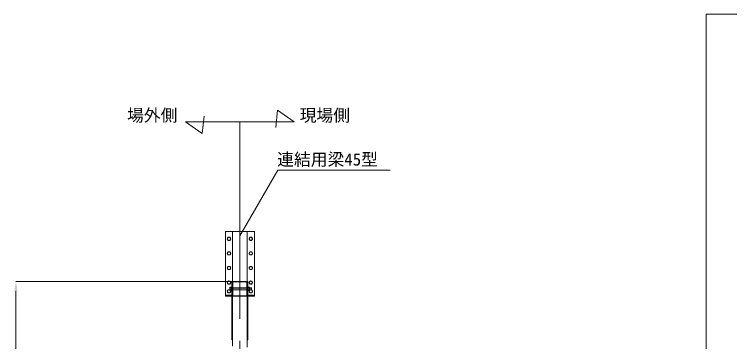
# Model space of a CAD drawing. Units: millimetres, scale not verified. Extents: x -35488 to -11338, y -17325 to 17325.
# Drawn here: x -19255 to -14350, y -9445 to -7201 of the extents above; entities that cross this region are included whole.
import ezdxf
from ezdxf.enums import TextEntityAlignment as Align

# ---------------------------------------------------------------- set-up
doc = ezdxf.new("R2010")
doc.units = ezdxf.units.MM
doc.header["$LTSCALE"] = 150
doc.linetypes.add('CHAIN2', pattern=[12, 9, -1, 1, -1])
for name, color, linetype, lineweight in [('0-6_ﾎﾞﾙﾄ類', 2, 'Continuous', 18), ('0-A_図面枠', 7, 'Continuous', 18), ('0-B_寸法', 3, 'Continuous', 18), ('1-4_通芯', 1, 'CHAIN2', 18), ('1-8_標準柱', 7, 'Continuous', 18), ('1-9_文字', 7, 'Continuous', 18), ('1-B_連結用梁45', 7, 'Continuous', 18)]:
    doc.layers.add(name, color=color, linetype=linetype, lineweight=lineweight)
doc.styles.add('ＭＳ ゴシック', font='')
doc.styles.get('ＭＳ ゴシック').set_extended_font_data('MS Gothic')

msp = doc.modelspace()

# ---------------------------------------------------------------- linework, layer by layer
at = {"layer": '0-6_ﾎﾞﾙﾄ類'}
for p, q in [((-17776.9, -9072.5), (-17775.3, -9070.9)), ((-17776.9, -9072.5), (-17776.9, -9093.5)), ((-17642.3, -9072.2), (-17643.9, -9070.6)), ((-17642.3, -9072.2), (-17642.3, -9093.2)), ((-17776.9, -9093.5), (-17775.3, -9095.1)), ((-17775.3, -9076.9), (-17767.9, -9076.9)), ((-17775.3, -9089.1), (-17767.9, -9089.1)), ((-17767.9, -9083), (-17764.9, -9082.2)), ((-17767.9, -9083.8), (-17764.9, -9083)), ((-17755.8, -9076), (-17660.4, -9076)), ((-17755.8, -9077.2), (-17660.4, -9077.2)), ((-17755.8, -9088.8), (-17660.4, -9088.8)), ((-17755.8, -9090), (-17660.4, -9090)), ((-17643.9, -9076.6), (-17651.3, -9076.6)), ((-17643.9, -9088.7), (-17651.3, -9088.7)), ((-17642.3, -9093.2), (-17643.9, -9094.8)), ((-17642.3, -9076), (-17629.9, -9076)), ((-17642.3, -9077.2), (-17628.7, -9077.2)), ((-17642.3, -9088.8), (-17628.7, -9088.8)), ((-17642.3, -9090), (-17629.9, -9090)), ((-17629.9, -9076), (-17629.9, -9090)), ((-17629.9, -9076), (-17627.9, -9078)), ((-17629.9, -9090), (-17627.9, -9088)), ((-17627.9, -9078), (-17627.9, -9088))]:
    msp.add_line(p, q, dxfattribs=at)
for points in [[(-17789.2, -8729.5), (-17795.2, -8740), (-17789.2, -8750.5), (-17777.1, -8750.5), (-17771, -8740), (-17777.1, -8729.5)], [(-17639.2, -8729.5), (-17645.2, -8740), (-17639.2, -8750.5), (-17627.1, -8750.5), (-17621, -8740), (-17627.1, -8729.5)], [(-17789.2, -8829.5), (-17795.2, -8840), (-17789.2, -8850.5), (-17777.1, -8850.5), (-17771, -8840), (-17777.1, -8829.5)], [(-17639.2, -8829.5), (-17645.2, -8840), (-17639.2, -8850.5), (-17627.1, -8850.5), (-17621, -8840), (-17627.1, -8829.5)], [(-17789.2, -8929.5), (-17795.2, -8940), (-17789.2, -8950.5), (-17777.1, -8950.5), (-17771, -8940), (-17777.1, -8929.5)], [(-17639.2, -8929.5), (-17645.2, -8940), (-17639.2, -8950.5), (-17627.1, -8950.5), (-17621, -8940), (-17627.1, -8929.5)], [(-17789.2, -9029.5), (-17795.2, -9040), (-17789.2, -9050.5), (-17777.1, -9050.5), (-17771, -9040), (-17777.1, -9029.5)], [(-17764.9, -9094.4), (-17764.9, -9071.7), (-17767.9, -9071.7), (-17767.9, -9094.4)], [(-17764.9, -9094), (-17764.9, -9072), (-17762.6, -9072), (-17762.6, -9094)], [(-17651.3, -9071.7), (-17651.3, -9093.7), (-17653.6, -9093.7), (-17653.6, -9071.7)], [(-17639.2, -9029.5), (-17645.2, -9040), (-17639.2, -9050.5), (-17627.1, -9050.5), (-17621, -9040), (-17627.1, -9029.5)]]:
    msp.add_lwpolyline(points, close=True, dxfattribs=at)
for points in [[(-17775.3, -9095.1), (-17767.9, -9095.1), (-17767.9, -9070.9), (-17775.3, -9070.9)], [(-17643.9, -9094.8), (-17651.3, -9094.8), (-17651.3, -9070.6), (-17643.9, -9070.6)], [(-17776.9, -9089.7), (-17777.1, -9089.5), (-17789.2, -9089.5), (-17795.2, -9100), (-17789.2, -9110.5), (-17777.1, -9110.5), (-17771, -9100), (-17773.8, -9095.1)], [(-17639.5, -9090), (-17645.2, -9100), (-17639.2, -9110.5), (-17627.1, -9110.5), (-17621, -9100), (-17627.1, -9089.5), (-17629.4, -9089.5)]]:
    msp.add_lwpolyline(points, dxfattribs=at)
for centre in [(-17783.1, -8740), (-17633.1, -8740), (-17783.1, -8840), (-17633.1, -8840), (-17783.1, -8940), (-17633.1, -8940), (-17783.1, -9040), (-17633.1, -9040)]:
    msp.add_circle(centre, 10.5, dxfattribs=at)
for centre, radius, start, end in [((-17783.1, -8740), 11, 72.659, 107.341), ((-17633.1, -8740), 11, 72.659, 107.341), ((-17783.1, -8740), 11, 132.659, 167.341), ((-17783.1, -8740), 11, 192.659, 227.341), ((-17783.1, -8740), 11, 252.659, 287.341), ((-17783.1, -8740), 11, 12.659, 47.341), ((-17783.1, -8740), 11, 312.659, 347.341), ((-17633.1, -8740), 11, 132.659, 167.341), ((-17633.1, -8740), 11, 192.659, 227.341), ((-17633.1, -8740), 11, 252.659, 287.341), ((-17633.1, -8740), 11, 12.659, 47.341), ((-17633.1, -8740), 11, 312.659, 347.341), ((-17783.1, -8840), 11, 72.659, 107.341), ((-17633.1, -8840), 11, 72.659, 107.341), ((-17783.1, -8840), 11, 132.659, 167.341), ((-17783.1, -8840), 11, 192.659, 227.341), ((-17783.1, -8840), 11, 252.659, 287.341), ((-17783.1, -8840), 11, 12.659, 47.341), ((-17783.1, -8840), 11, 312.659, 347.341), ((-17633.1, -8840), 11, 132.659, 167.341), ((-17633.1, -8840), 11, 192.659, 227.341), ((-17633.1, -8840), 11, 252.659, 287.341), ((-17633.1, -8840), 11, 12.659, 47.341), ((-17633.1, -8840), 11, 312.659, 347.341), ((-17783.1, -8940), 11, 132.659, 167.341), ((-17783.1, -8940), 11, 192.659, 227.341), ((-17783.1, -8940), 11, 72.659, 107.341), ((-17783.1, -8940), 11, 252.659, 287.341), ((-17783.1, -8940), 11, 12.659, 47.341), ((-17783.1, -8940), 11, 312.659, 347.341), ((-17633.1, -8940), 11, 132.659, 167.341), ((-17633.1, -8940), 11, 192.659, 227.341), ((-17633.1, -8940), 11, 72.659, 107.341), ((-17633.1, -8940), 11, 252.659, 287.341), ((-17633.1, -8940), 11, 12.659, 47.341), ((-17633.1, -8940), 11, 312.659, 347.341), ((-17783.1, -9040), 11, 132.659, 167.341), ((-17783.1, -9040), 11, 192.659, 227.341), ((-17783.1, -9040), 11, 72.659, 107.341), ((-17783.1, -9040), 11, 252.659, 287.341), ((-17772.3, -9073.9), 4.29, 135, 225), ((-17783.1, -9040), 11, 12.659, 47.341), ((-17783.1, -9040), 11, 312.659, 347.341), ((-17647, -9073.6), 4.29, 315, 45), ((-17633.1, -9040), 11, 132.659, 167.341), ((-17633.1, -9040), 11, 192.659, 227.341), ((-17633.1, -9040), 11, 72.659, 107.341), ((-17633.1, -9040), 11, 252.659, 287.341), ((-17633.1, -9040), 11, 12.659, 47.341), ((-17633.1, -9040), 11, 312.659, 347.341), ((-17783.1, -9100), 11, 132.659, 167.341), ((-17783.1, -9100), 11, 192.659, 227.341), ((-17783.1, -9100), 10.5, 53.809, 27.668), ((-17783.1, -9100), 11, 72.659, 107.341), ((-17783.1, -9100), 11, 252.659, 287.341), ((-17764.8, -9083), 12.1, 150, 210), ((-17772.3, -9092.1), 4.29, 135, 225), ((-17783.1, -9100), 11, 312.659, 347.341), ((-17783.1, -9100), 11, 12.659, 26.311), ((-17647, -9091.8), 4.29, 315, 45), ((-17654.4, -9082.7), 12.1, 330, 30), ((-17633.1, -9100), 11, 132.659, 167.341), ((-17633.1, -9100), 11, 192.659, 227.341), ((-17633.1, -9100), 10.5, 107.753, 72.256), ((-17633.1, -9100), 11, 252.659, 287.341), ((-17633.1, -9100), 11, 12.659, 47.341), ((-17633.1, -9100), 11, 312.659, 347.341)]:
    msp.add_arc(centre, radius, start, end, dxfattribs=at)
at = {"layer": '0-A_図面枠'}
msp.add_lwpolyline([(-14511.9, -7201.4), (-11368, -7201.4), (-11368, -12223), (-14511.9, -12223)], close=True, dxfattribs=at)
at = {"layer": '0-B_寸法'}
for p, q in [((-17763.6, -9033), (-19245.1, -9033)), ((-19244.1, -9099), (-19244.1, -13467))]:
    msp.add_line(p, q, dxfattribs=at)
at = {"layer": '0-B_寸法', "color": 91}
msp.add_solid([(-19255.1, -9099), (-19244.1, -9033), (-19233.1, -9099)], dxfattribs=at)
at = {"layer": '1-4_通芯'}
msp.add_line((-17708.1, -7939.2), (-17708.1, -15045), dxfattribs=at)
at = {"layer": '1-8_標準柱'}
for points in [[(-17762.6, -9033), (-17758.1, -9033), (-17758.1, -9433), (-17762.6, -9433)], [(-17653.6, -9033), (-17658.1, -9033), (-17658.1, -9433), (-17653.6, -9433)]]:
    msp.add_lwpolyline(points, close=True, dxfattribs=at)
msp.add_lwpolyline([(-17658.1, -9483), (-17658.1, -9133), (-17758.1, -9133), (-17758.1, -9476.9)], dxfattribs=at)
at = {"layer": '1-9_文字'}
for p, q in [((-17708.1, -8719.3), (-17448.8, -8270.1)), ((-17448.8, -8270.1), (-17448.4, -8270.1)), ((-17448.4, -8270.1), (-16677, -8270.1))]:
    msp.add_line(p, q, dxfattribs=at)
for points in [[(-17336.2, -7939.2), (-17449.7, -7859.1), (-17462.2, -7977.9)], [(-17336.2, -7939.2), (-18080.1, -7939.2), (-17966.5, -8019.3), (-17954, -7900.4)]]:
    msp.add_lwpolyline(points, dxfattribs=at)
at = {"layer": '1-B_連結用梁45'}
for p, q in [((-17758.1, -9035.3), (-17758.1, -9130.7)), ((-17660.4, -9033), (-17755.8, -9033)), ((-17658.1, -9130.7), (-17658.1, -9035.3)), ((-17758.1, -9133), (-17758.1, -9127)), ((-17758.1, -9133), (-17658.1, -9133)), ((-17755.8, -9133), (-17660.4, -9133)), ((-17658.1, -9133), (-17658.1, -9127))]:
    msp.add_line(p, q, dxfattribs=at)
for points in [[(-17653.6, -9133), (-17608.1, -9133), (-17608.1, -8690), (-17808.1, -8690), (-17808.1, -9133), (-17762.6, -9133)], [(-17762.6, -9127), (-17808.1, -9127), (-17808.1, -9133), (-17762.6, -9133)], [(-17653.6, -9127), (-17608.1, -9127), (-17608.1, -9133), (-17653.6, -9133)]]:
    msp.add_lwpolyline(points, dxfattribs=at)
for points in [[(-17758.1, -8690), (-17658.1, -8690), (-17658.1, -9033), (-17758.1, -9033)], [(-17755.8, -9130.7), (-17660.4, -9130.7), (-17660.4, -9035.3), (-17755.8, -9035.3)]]:
    msp.add_lwpolyline(points, close=True, dxfattribs=at)
for centre, start, end in [((-17755.8, -9035.3), 90, 180), ((-17660.4, -9035.3), 0, 90), ((-17755.8, -9130.7), 180, 270), ((-17660.4, -9130.7), 270, 0)]:
    msp.add_arc(centre, 2.29, start, end, dxfattribs=at)

# ---------------------------------------------------------------- texts
at = {"layer": '1-9_文字', "style": 'ＭＳ ゴシック'}
for s, p in [('場外側', (-18482, -7961.1)), ('現場側', (-17298.6, -7961.1)), ('連結用梁45型', (-17452.8, -8263.6))]:
    msp.add_text(s, height=84.46, dxfattribs=at).set_placement(p, align=Align.BOTTOM_LEFT)

doc.saveas('drawing.dxf')
